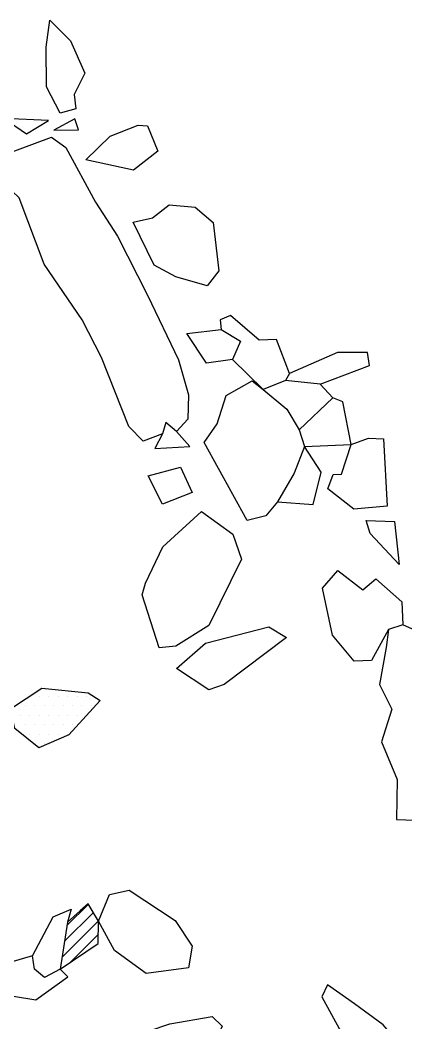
# Model space of a CAD drawing. Header units: metres. Extents: x 384 to 653, y -2222 to -1840.
# Drawn here: x 485 to 535.9, y -1980.7 to -1848 of the extents above; entities that cross this region are included whole.
import ezdxf

# ---------------------------------------------------------------- set-up
doc = ezdxf.new("R2010")
doc.units = ezdxf.units.M
doc.header["$LTSCALE"] = 25
doc.header["$MEASUREMENT"] = 0
doc.layers.get('0').update_dxf_attribs({"linetype": 'CONTINUOUS'})
for name, color, linetype in [('FEUER', 1, 'CONTINUOUS'), ('STEINE', 4, 'CONTINUOUS'), ('STEINESCHRAFF', 4, 'CONTINUOUS')]:
    doc.layers.add(name, color=color, linetype=linetype)

# ---------------------------------------------------------------- blocks, each defined once
blk = doc.blocks.new('*X3')
at = {"color": 0}
for p, q in [((446.77, -1925.58), (448.28, -1924.06)), ((447.28, -1926.83), (449.74, -1924.37)), ((447.79, -1928.09), (451.15, -1924.73)), ((448.3, -1929.35), (452.55, -1925.09)), ((448.87, -1930.55), (453.75, -1925.66)), ((449.76, -1931.43), (454.55, -1926.63)), ((450.64, -1932.31), (455.16, -1927.79)), ((451.53, -1933.19), (455.83, -1928.89)), ((452.44, -1934.04), (456.59, -1929.89)), ((458.15, -1931.87), (459.49, -1930.53)), ((459.03, -1932.76), (461.2, -1930.58)), ((453.37, -1934.88), (457.35, -1930.9)), ((454.3, -1935.72), (458.15, -1931.87)), ((458.92, -1934.64), (462.29, -1931.27)), ((455.91, -1935.88), (459.03, -1932.76)), ((457.4, -1937.93), (462.85, -1932.48)), ((457.58, -1935.98), (458.92, -1934.64)), ((458.31, -1938.78), (462.79, -1934.3)), ((459.3, -1939.56), (461.99, -1936.87)), ((453.3, -1942.02), (455.53, -1939.8)), ((453.32, -1943.77), (456.42, -1940.67)), ((453.8, -1945.06), (457.36, -1941.5)), ((454.65, -1945.98), (458.4, -1942.23)), ((455.49, -1946.9), (459.43, -1942.97)), ((456.34, -1947.82), (460.46, -1943.7)), ((457.27, -1948.66), (461.5, -1944.44)), ((458.57, -1949.13), (459.81, -1947.89)), ((469.25, -1949.06), (470.79, -1947.51)), ((469.4, -1950.67), (471.79, -1948.29)), ((470.15, -1951.69), (472.78, -1949.06)), ((472.61, -1951), (473.78, -1949.83)), ((491.14, -1967.83), (493.98, -1964.98)), ((490.82, -1969.91), (494.64, -1966.09)), ((490.51, -1971.99), (495.3, -1967.19)), ((491.53, -1972.74), (495.3, -1968.97))]:
    blk.add_line(p, q, dxfattribs=at)
blk = doc.blocks.new('*X9')
at = {"color": 0}
for p, q in [((486.25, -1937.5), (486.25, -1937.5)), ((487.5, -1937.5), (487.5, -1937.5)), ((488.75, -1937.5), (488.75, -1937.5)), ((490, -1937.5), (490, -1937.5)), ((491.25, -1937.5), (491.25, -1937.5)), ((492.5, -1937.5), (492.5, -1937.5)), ((493.75, -1937.5), (493.75, -1937.5)), ((485, -1940), (485, -1940)), ((485.625, -1938.75), (485.625, -1938.75)), ((486.25, -1940), (486.25, -1940)), ((486.875, -1938.75), (486.875, -1938.75)), ((487.5, -1940), (487.5, -1940)), ((488.125, -1938.75), (488.125, -1938.75)), ((488.75, -1940), (488.75, -1940)), ((489.375, -1938.75), (489.375, -1938.75)), ((490, -1940), (490, -1940)), ((490.625, -1938.75), (490.625, -1938.75)), ((491.25, -1940), (491.25, -1940)), ((491.875, -1938.75), (491.875, -1938.75)), ((492.5, -1940), (492.5, -1940)), ((493.125, -1938.75), (493.125, -1938.75)), ((494.375, -1938.75), (494.375, -1938.75)), ((485.625, -1941.25), (485.625, -1941.25)), ((486.875, -1941.25), (486.875, -1941.25)), ((488.125, -1941.25), (488.125, -1941.25)), ((489.375, -1941.25), (489.375, -1941.25)), ((490.625, -1941.25), (490.625, -1941.25)), ((491.875, -1941.25), (491.875, -1941.25)), ((486.25, -1942.5), (486.25, -1942.5)), ((487.5, -1942.5), (487.5, -1942.5)), ((488.75, -1942.5), (488.75, -1942.5)), ((490, -1942.5), (490, -1942.5)), ((491.25, -1942.5), (491.25, -1942.5)), ((486.875, -1943.75), (486.875, -1943.75)), ((488.125, -1943.75), (488.125, -1943.75))]:
    blk.add_line(p, q, dxfattribs=at)

msp = doc.modelspace()

# ---------------------------------------------------------------- linework, layer by layer
at = {"layer": 'STEINE'}
for points in [[(490.27, -1860.35), (488.45, -1856.83), (488.41, -1851.58), (488.88, -1848.01), (491.62, -1850.77), (493.5, -1855.06), (492.11, -1857.86), (492.31, -1859.74), (490.27, -1860.35)], [(488.69, -1861.31), (482.83, -1861.04), (485.78, -1863.08), (488.69, -1861.31)], [(489.4, -1862.58), (492.66, -1862.54), (492.2, -1861.07), (489.4, -1862.58)], [(493.66, -1866.52), (496.88, -1863.37), (500.56, -1861.91), (501.78, -1862.01), (503.14, -1865.38), (499.93, -1867.87), (493.66, -1866.52)], [(503.79, -1902.77), (501.24, -1903.73), (499.31, -1901.79), (495.72, -1892.66), (493.14, -1887.66), (488.12, -1880.31), (484.83, -1871.54), (483.92, -1870.67), (482.6, -1868.93), (482.36, -1866.03), (489.09, -1863.5), (491.02, -1864.88), (494.92, -1872.13), (497.81, -1876.62), (501.81, -1884.43), (505.91, -1892.95), (507.22, -1897.59), (507.11, -1900.8), (505.62, -1902.47)], [(499.9, -1874.74), (502.45, -1874.19), (504.65, -1872.47), (508.11, -1872.78), (510.45, -1874.78), (511.24, -1881.2), (509.66, -1883.18), (505.54, -1881.99), (502.69, -1880.46), (499.9, -1874.74)], [(520.57, -1894.78), (518.86, -1890.29), (516.56, -1890.38), (512.75, -1887.11), (511.38, -1887.67), (511.52, -1888.94), (514.07, -1890.48), (513.04, -1892.92), (517.1, -1896.91)], [(513.04, -1892.92), (509.57, -1893.42), (506.99, -1889.49), (511.52, -1888.94)], [(524.59, -1896.17), (531.12, -1893.74), (530.87, -1892.01), (526.9, -1892), (520.57, -1894.78), (520.01, -1895.69)], [(514.96, -1914.22), (509.29, -1903.91), (510.98, -1901.42), (512.21, -1897.71), (515.63, -1895.73), (517.1, -1896.91), (520.2, -1899.51), (521.82, -1902.22), (522.53, -1904.46), (521.19, -1907.97), (518.99, -1911.74), (517.41, -1913.62), (514.96, -1914.22)], [(526.27, -1898), (524.59, -1896.17), (520.01, -1895.69), (517.1, -1896.91)], [(522.53, -1904.46), (528.7, -1904.18), (527.59, -1898.52), (526.27, -1898), (521.82, -1902.22)], [(504.2, -1901.25), (503.79, -1902.77), (502.76, -1904.71), (507.4, -1904.42), (505.62, -1902.47), (504.2, -1901.25)], [(533.46, -1912.34), (529.08, -1912.74), (525.62, -1910.03), (526.34, -1908.14), (527.41, -1908.1), (528.7, -1904.18), (530.99, -1903.32), (532.98, -1903.43), (533.46, -1912.34)], [(518.99, -1911.74), (523.68, -1912.11), (524.76, -1907.83), (522.53, -1904.46)], [(503.76, -1912.05), (501.89, -1908.32), (506.17, -1907.16), (507.69, -1910.53), (503.76, -1912.05)], [(501.54, -1922.53), (503.84, -1917.7), (508.95, -1913.03), (513.07, -1916.05), (514.23, -1919.36), (509.92, -1928.11), (505.53, -1930.85), (503.34, -1931.1), (501.07, -1924.06), (501.54, -1922.53)], [(535.06, -1920.04), (531.21, -1915.95), (530.7, -1914.22), (534.42, -1914.38), (535.06, -1920.04)], [(535.55, -1928.04), (533.66, -1928.65), (531.41, -1932.76), (529.11, -1932.86), (526.22, -1929.39), (524.92, -1923.17), (526.96, -1920.83), (530.26, -1923.39), (531.95, -1921.97), (535.41, -1924.98), (535.55, -1928.04)], [(533.66, -1928.65), (533.35, -1931.04), (532.47, -1935.93), (534.09, -1939.19), (532.7, -1943.52), (534.77, -1948.52), (534.7, -1953.81), (539.64, -1953.98), (540.42, -1948.64), (539.98, -1944.92), (539.79, -1939.36), (539.51, -1932.69), (540.18, -1930.09), (535.55, -1928.04)], [(505.63, -1933.8), (509.46, -1930.45), (517.82, -1928.29), (520.16, -1929.72), (511.94, -1935.91), (509.9, -1936.62), (505.63, -1933.8)], [(483.7, -1939.13), (487.84, -1936.4), (493.95, -1937.03), (495.53, -1938.05), (491.39, -1942.57), (487.41, -1944.29), (484.26, -1941.73), (483.7, -1939.13)], [(495.33, -1967.24), (496.77, -1963.73), (499.37, -1963.13), (505.47, -1967.17), (507.7, -1970.54), (507.23, -1973.44), (501.63, -1974.19), (497.41, -1971.12), (495.33, -1967.24)], [(490.27, -1973.59), (495.27, -1970.2), (495.33, -1967.24), (493.96, -1964.94), (492.89, -1965.86), (491.21, -1967.38)], [(490.27, -1973.59), (488.18, -1974.71), (486.86, -1973.58), (486.61, -1971.85), (489.32, -1966.66), (491.72, -1965.65), (491.21, -1967.38), (490.27, -1973.59)], [(486.61, -1971.85), (481.86, -1973.21), (481.09, -1976.67), (487.05, -1977.66), (491.28, -1974.61), (490.27, -1973.59)], [(535.58, -1984.03), (532.94, -1980.96), (529.17, -1978.2), (525.57, -1975.69), (524.85, -1977.27), (527.38, -1981.91), (528.75, -1984.51), (530.73, -1985.69), (533.38, -1985.55), (535.58, -1984.03)], [(507.34, -1986.84), (505.14, -1991.27), (500.05, -1990.89), (498.63, -1989.05), (497.15, -1987.27), (496.6, -1984.87), (499.26, -1982.69), (504.76, -1980.82), (510.32, -1979.87), (511.64, -1981.15), (510.72, -1983.23), (509.54, -1984.45)]]:
    msp.add_lwpolyline(points, dxfattribs=at)

# ---------------------------------------------------------------- block references
at = {"layer": 'FEUER'}
msp.add_blockref('*X3', (0, 0), dxfattribs=at)
at = {"layer": 'STEINESCHRAFF'}
msp.add_blockref('*X9', (0, 0), dxfattribs=at)

doc.saveas('drawing.dxf')
